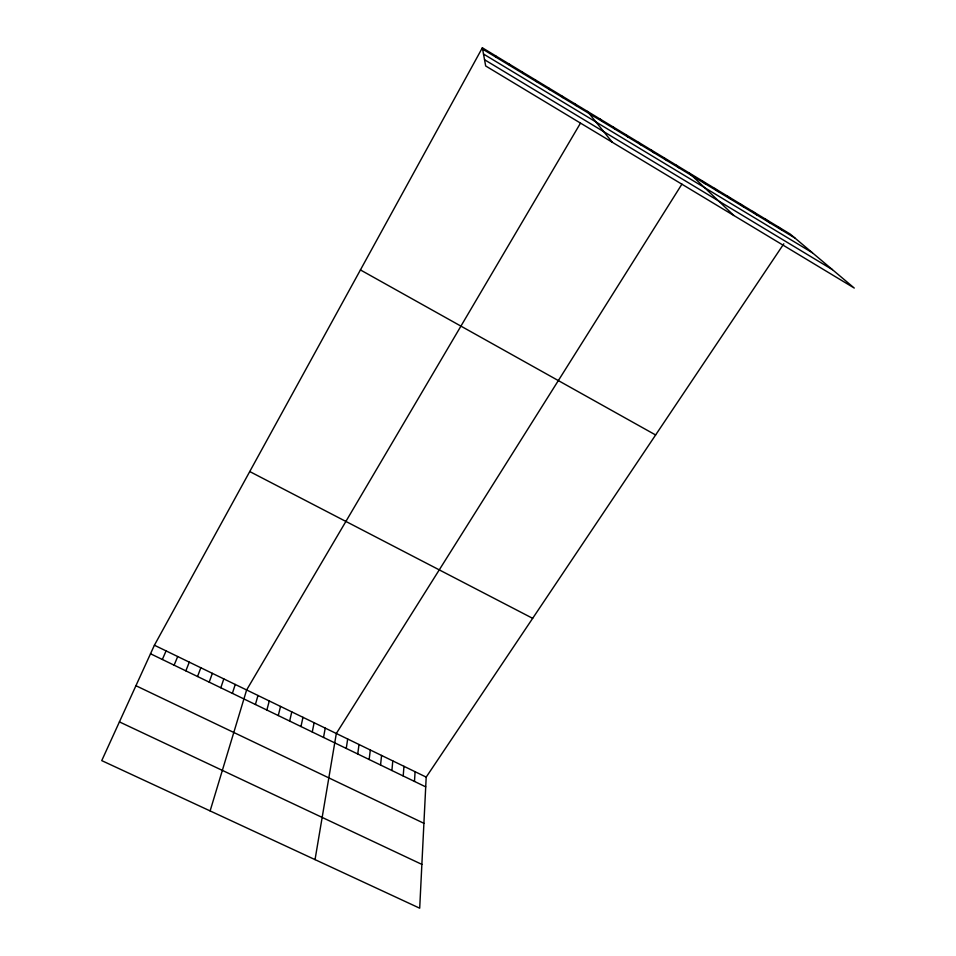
<?xml version="1.0" encoding="UTF-8"?>
<svg xmlns="http://www.w3.org/2000/svg" width="956" height="956" viewBox="0 0 956 956"><rect width="100%" height="100%" fill="white"/><g stroke="black" fill="none" stroke-linecap="round" stroke-linejoin="round"><path stroke-width="1.43" d="M783.812 243.792L426.197 777.108L419.696 908.2L101.742 760.618L154.406 645.228L482.362 47.8L790.289 234.124L854.258 288.055L485.672 65.964L482.362 47.8M414.474 781.422L415.095 771.719M403.205 775.973L403.958 766.318M391.9 770.5L392.785 760.892M380.548 765.015L381.575 755.455M369.159 759.506L370.319 749.994M357.723 753.973L359.026 744.509M346.251 748.428L347.685 739.012M315.038 859.623L336.321 733.491L681.939 184.114M323.522 737.435L325.243 728.113M312.265 731.997L314.13 722.724M300.973 726.524L302.968 717.311M289.644 721.051L291.783 711.885M278.28 715.554L280.55 706.436M266.867 710.033L269.281 700.963M255.407 704.488L257.977 695.478M210.117 810.915L246.624 689.969L580.423 123.24M232.392 693.351L235.236 684.448M220.812 687.758L223.812 678.903M209.209 682.142L212.351 673.335M197.545 676.501L200.844 667.754M185.858 670.849L189.288 662.15M174.112 665.173L177.708 656.533M162.341 659.473L166.081 650.893M119.416 721.888L421.871 864.391M135.931 685.715L423.902 823.307M150.51 653.761L425.707 786.86M154.406 645.228L426.197 777.108M249.743 471.547L532.659 618.329M360.424 269.927L655.613 434.968M483.497 54.026L812.385 252.754M484.537 59.726L832.437 269.652M482.601 49.103L794.914 238.02M777.814 226.584L782.271 230.372M765.29 218.996L769.58 222.7M752.707 211.384L756.829 214.981M740.075 203.748L744.019 207.237M727.397 196.064L731.161 199.457M714.658 188.368L718.243 191.642M701.871 180.624L705.277 183.803M689.025 172.845L733.873 215.506M676.501 165.28L679.561 168.244M663.93 157.668L666.81 160.536M651.311 150.032L654.012 152.793M638.632 142.36L641.153 145.013M625.905 134.665L628.247 137.21M613.131 126.933L615.282 129.359M600.296 119.165L602.268 121.496M587.414 111.362L612.258 142.241M574.472 103.535L576.074 105.638M561.483 95.672L562.881 97.667M548.433 87.773L549.652 89.661M535.324 79.85L536.352 81.618M522.167 71.891L523.004 73.54M508.962 63.897L509.596 65.426M495.686 55.866L496.128 57.276"/></g></svg>
